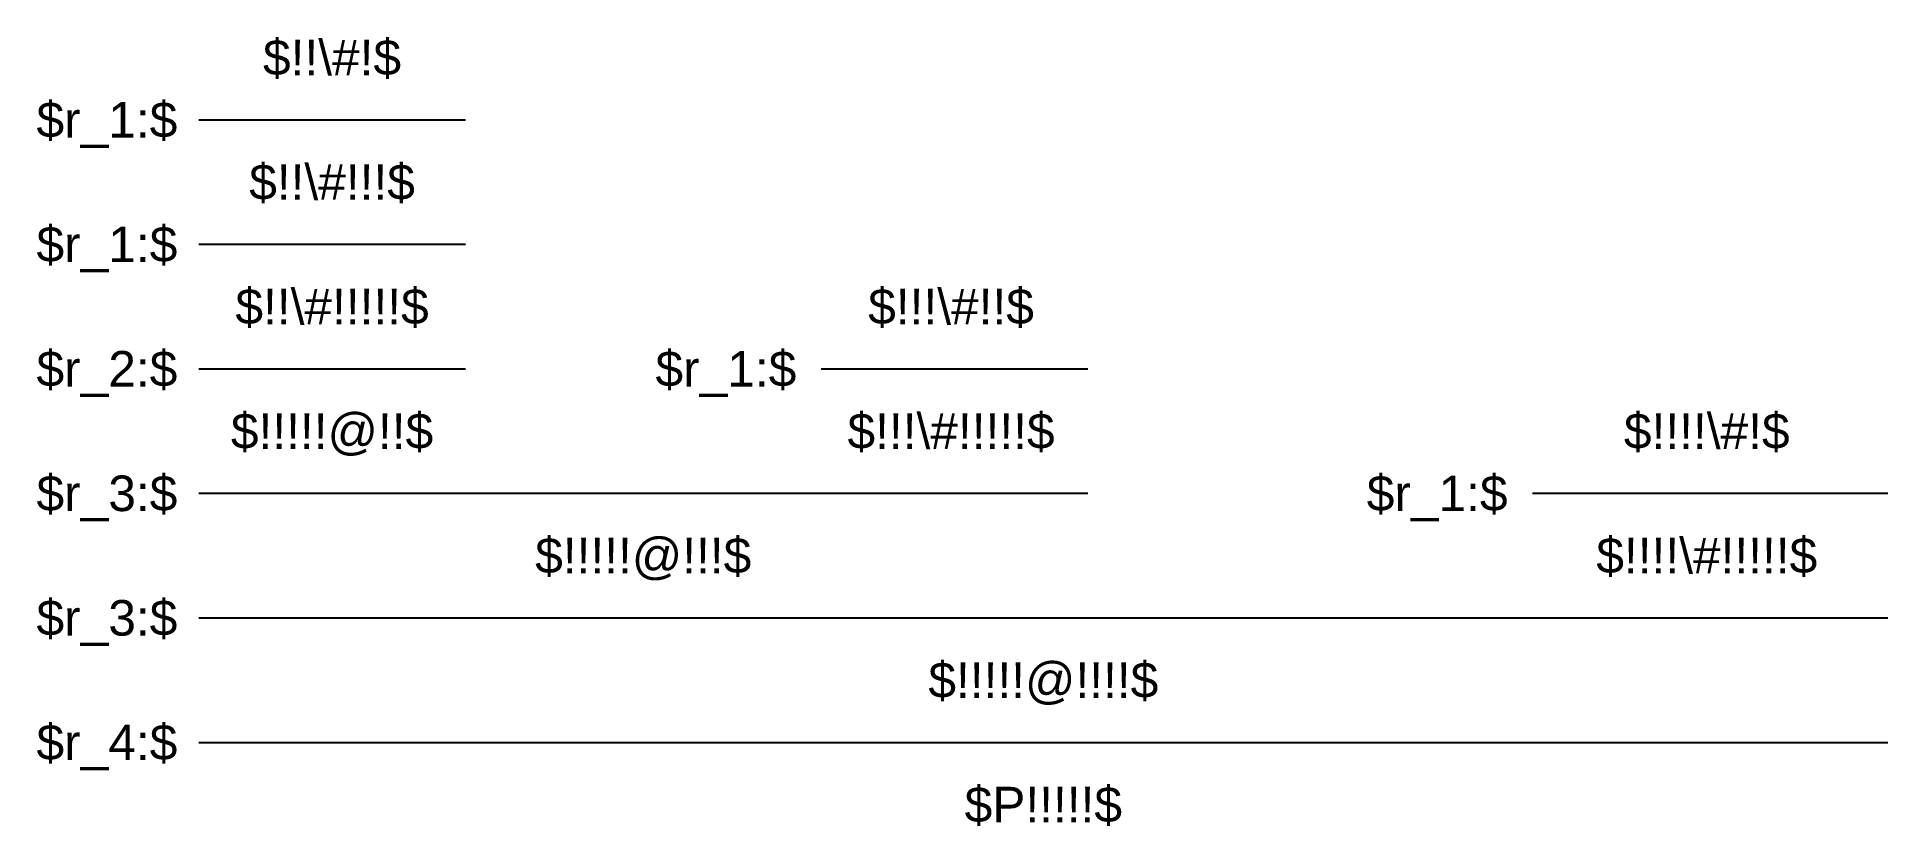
# Model space of a CAD drawing. Header units: inches. Extents: x 134 to 1175, y 63 to 507.
import ezdxf
from ezdxf.enums import TextEntityAlignment as Align

# ---------------------------------------------------------------- set-up
doc = ezdxf.new("R2010")
doc.units = ezdxf.units.IN
doc.header["$MEASUREMENT"] = 0
doc.styles.get("Standard").update_dxf_attribs({"font": 'arial.ttf'})

msp = doc.modelspace()

# ---------------------------------------------------------------- linework, layer by layer
for p, q in [((225, 460), (375, 460)), ((225, 390), (375, 390)), ((225, 320), (375, 320)), ((575, 320), (725, 320)), ((225, 250), (725, 250)), ((975, 250), (1175, 250)), ((225, 180), (1175, 180)), ((225, 110), (1175, 110))]:
    msp.add_line(p, q)

# ---------------------------------------------------------------- texts
for s, p in [('$!!\\#!$', (300, 495)), ('$!!\\#!!!$', (300, 425)), ('$!!\\#!!!!!$', (300, 355)), ('$!!!\\#!!$', (648.1, 355)), ('$!!!!!@!!$', (300, 285)), ('$!!!\\#!!!!!$', (648.1, 285)), ('$!!!!\\#!$', (1073.1, 285)), ('$!!!!!@!!!$', (475, 215)), ('$!!!!\\#!!!!!$', (1073.1, 215)), ('$!!!!!@!!!!$', (700, 145)), ('$P!!!!!$', (700, 75))]:
    msp.add_text(s, height=20).set_placement(p, align=Align.MIDDLE_CENTER)
for s, p in [('$r_1:$', (213, 460)), ('$r_1:$', (213, 390)), ('$r_2:$', (213, 320)), ('$r_1:$', (561.1, 320)), ('$r_3:$', (213, 250)), ('$r_1:$', (961.1, 250)), ('$r_3:$', (213, 180)), ('$r_4:$', (213, 110))]:
    msp.add_text(s, height=20).set_placement(p, align=Align.MIDDLE_RIGHT)

doc.saveas('drawing.dxf')
